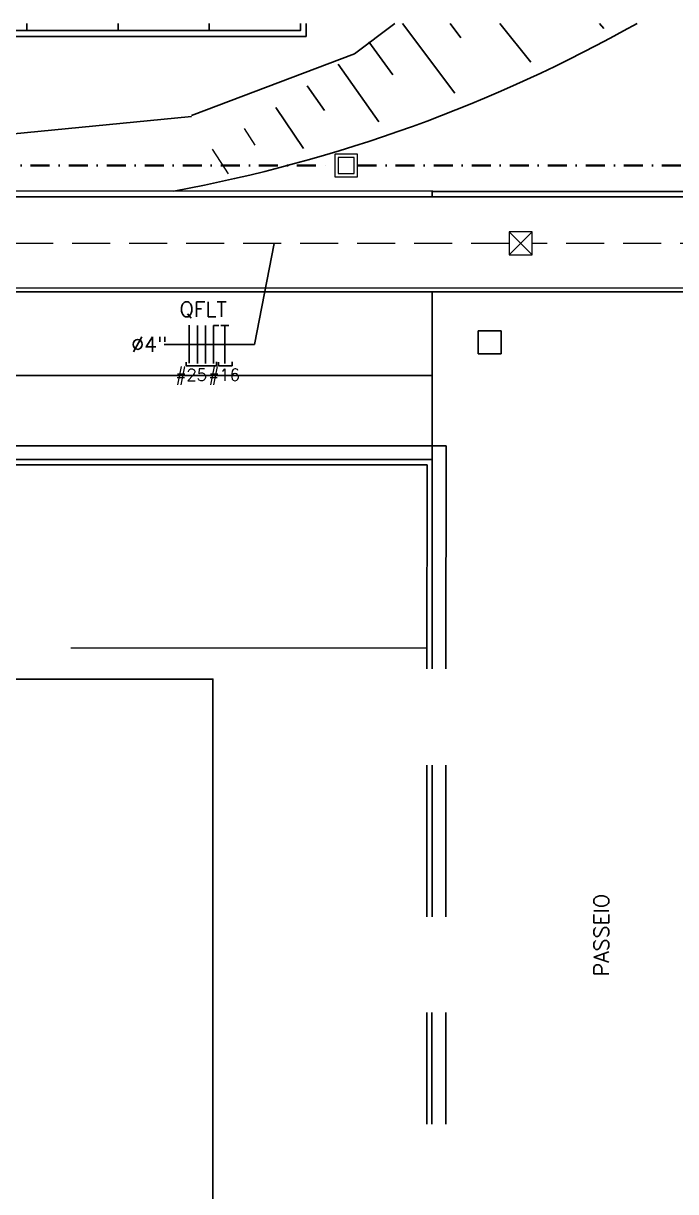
# Model space of a CAD drawing. Header units: millimetres. Extents: x 27525 to 1347740, y 16401 to 59429.
# Drawn here: x 670067 to 671783, y 23393 to 26466 of the extents above; entities that cross this region are included whole.
import ezdxf
from ezdxf.lldxf.tags import DXFTag

# ---------------------------------------------------------------- set-up
doc = ezdxf.new("R2010")
doc.units = ezdxf.units.MM
doc.linetypes.add('DASHDOT', pattern=[1, 0.5, -0.25, 0, -0.25])
doc.linetypes.add('DASHED', pattern=[0.75, 0.5, -0.25])
doc.layers.add('ARQUITETURA', color=8, linetype='Continuous')
doc.layers.add('PERFILADO', color=2, linetype='Continuous')
doc.layers.add('Elétrica', color=7, linetype='Continuous', lineweight=18, true_color=0x0000e0)
doc.layers.add('Lógica', color=7, linetype='Continuous', lineweight=40, true_color=0xf2650d)
doc.layers.add('Projeções', color=144, linetype='HIDDEN', lineweight=5)
doc.layers.add('Visto', color=144, linetype='Continuous', lineweight=9)
doc.styles.add('ROMANS', font='romans.shx')
tags = doc.linetypes.add('HIDDEN', pattern=[0.375, 0.25, -0.125]).pattern_tags.tags
tags[6:7] = [DXFTag(74, 4), DXFTag(75, 0), DXFTag(340, '0'), DXFTag(46, 1.0), DXFTag(50, 0.0), DXFTag(44, 0.0), DXFTag(45, 0.0)]
tags[4:5] = [DXFTag(74, 4), DXFTag(75, 0), DXFTag(340, '0'), DXFTag(46, 1.0), DXFTag(50, 0.0), DXFTag(44, 0.0), DXFTag(45, 0.0)]

# ---------------------------------------------------------------- blocks, each defined once
blk = doc.blocks.new('R')
at = {"layer": 'ARQUITETURA', "color": 4, "lineweight": -2, "ltscale": 1.3}
blk.add_line((573950, 105795), (573950, 106159), dxfattribs=at)
blk = doc.blocks.new('N1')
at = {"layer": 'ARQUITETURA', "color": 4, "lineweight": -2, "ltscale": 1.3}
for q in [(603857, 118520), (603915, 118932)]:
    blk.add_line((603857, 118932), q, dxfattribs=at)

msp = doc.modelspace()

# ---------------------------------------------------------------- linework, layer by layer
at = {"color": 0}
for p, q in [((670796.013, 26465.747), (670796.013, 26446.604)), ((670811.013, 26465.747), (670811.013, 26431.604)), ((670796.013, 26446.604), (666695.657, 26446.604)), ((670811.013, 26431.604), (666716.013, 26431.604)), ((668511.986, 26025.826), (670509.152, 26221.135)), ((668493.761, 26009.881), (672799.071, 26009.873)), ((671142.715, 26023.722), (672785.071, 26023.722)), ((668004.895, 25759.848), (675320.779, 25759.848)), ((671142.49, 25318.494), (671142.49, 25759.848)), ((668143.476, 25539.171), (671142.49, 25539.189))]:
    msp.add_line(p, q, dxfattribs=at)
for points in [[(670796.013, 26465.747), (670796.013, 26446.604), (666716.013, 26446.604), (666716.013, 26465.747)], [(669836.013, 26465.747), (669836.013, 26446.604), (670076.013, 26446.604), (670076.013, 26465.747)], [(670076.013, 26465.747), (670076.013, 26446.604), (670316.013, 26446.604), (670316.013, 26465.747)], [(670316.013, 26465.747), (670316.013, 26446.604), (670556.013, 26446.604), (670556.013, 26465.747)], [(670509.125, 26223.007), (670938.547, 26385.359), (671044.279, 26465.747)], [(670556.013, 26465.747), (670556.013, 26446.604), (670796.013, 26446.604), (670796.013, 26465.747)], [(668493.835, 26009.886), (668493.84, 26023.881), (671142.715, 26024.979), (671142.715, 26009.875), (668493.835, 26009.886)], [(671263.745, 25656.598), (671263.745, 25596.598), (671323.745, 25596.598), (671323.745, 25656.598), (671263.745, 25656.598)], [(665196.14, 25354.527), (671179.045, 25354.459), (671178.831, 24767.793)], [(666481.819, 25304.512), (671129.026, 25304.46), (671128.831, 24767.793)], [(668295.349, 25318.494), (671142.49, 25318.494), (671142.338, 24767.793)], [(671128.831, 24767.793), (671129.026, 25304.494), (668295.349, 25304.494)], [(671128.594, 24115.684), (671128.745, 24514.211)], [(671128.745, 24514.211), (671128.594, 24115.684)], [(671142.272, 24514.211), (671142.157, 24115.684)], [(671178.745, 24514.211), (671178.594, 24115.684)], [(671128.385, 23570.729), (671128.514, 23863.601)], [(671128.514, 23863.601), (671128.385, 23570.729)], [(671142.097, 23863.601), (671141.998, 23570.729)], [(671178.514, 23863.601), (671178.385, 23570.729)]]:
    msp.add_lwpolyline(points, dxfattribs=at)
at = {"color": 0, "flags": 128}
for points in [[(671064.832, 26465.747), (671202.072, 26281.858)], [(671189.611, 26465.747), (671218.108, 26427.564)], [(671321.021, 26465.747), (671402.373, 26363.692)], [(671582.949, 26465.747), (671594.384, 26451.823)], [(670976.273, 26417.228), (671039.266, 26330.321)], [(670895.146, 26358.764), (671001.948, 26206.823)], [(670813.335, 26301.258), (670858.957, 26236.354)], [(670730.933, 26244.608), (670804.142, 26136.622)]]:
    msp.add_lwpolyline(points, dxfattribs=at)
at = {"color": 0}
msp.add_lwpolyline([(669925.676, 23941.144), (669525.676, 23941.144), (669525.676, 24741.144), (669925.676, 24741.144), (670565.676, 24741.144), (670565.676, 23141.144), (669925.676, 23141.144)], close=True, dxfattribs=at)
msp.add_arc((669753.866, 29889.562), 3929.387, 280.39741, 299.385763, dxfattribs=at)
at = {"layer": 'ARQUITETURA', "color": 4, "lineweight": -2, "ltscale": 1.3}
for p, q in [((670503.418, 25671.697), (670503.418, 25571.774)), ((670524.93, 25671.079), (670524.93, 25571.155)), ((670546.442, 25671.079), (670546.442, 25571.155)), ((670596.992, 25671.162), (670596.992, 25571.238))]:
    msp.add_line(p, q, dxfattribs=at)
at = {"layer": 'Elétrica', "color": 4, "linetype": 'DASHED', "ltscale": 200}
for points in [[(671345.367, 25887.159), (669505.676, 25887.159)], [(673245.057, 25887.159), (671405.367, 25887.159)]]:
    msp.add_lwpolyline(points, dxfattribs=at)
at = {"layer": 'Lógica', "linetype": 'DASHDOT', "ltscale": 100}
for points in [[(668084.029, 26091.835), (670886.309, 26091.835)], [(670946.309, 26091.835), (673296.375, 26091.835)]]:
    msp.add_lwpolyline(points, dxfattribs=at)
at = {"layer": 'PERFILADO', "color": 1, "lineweight": -2, "ltscale": 1.3}
for p, q in [((670675.258, 25620.891), (670727.155, 25887.159)), ((670437.749, 25620.891), (670675.258, 25620.891))]:
    msp.add_line(p, q, dxfattribs=at)
at = {"layer": 'PERFILADO', "color": 4, "linetype": 'DASHDOT', "lineweight": -2, "ltscale": 50}
msp.add_line((670586.336, 25671.162), (670607.649, 25671.162), dxfattribs=at)
at = {"layer": 'PERFILADO', "color": 1, "linetype": 'Continuous', "lineweight": -2, "ltscale": 50}
for p, q in [((670495.052, 25564.632), (670495.052, 25574.522)), ((670574.819, 25564.632), (670574.819, 25575.686)), ((670580.493, 25564.632), (670580.493, 25574.522)), ((670616.067, 25564.632), (670616.067, 25575.686)), ((670495.052, 25564.632), (670574.819, 25564.632)), ((670580.493, 25564.632), (670616.067, 25564.632))]:
    msp.add_line(p, q, dxfattribs=at)
at = {"layer": 'Projeções'}
msp.add_lwpolyline([(670191.716, 24823.622), (671128.851, 24823.26)], dxfattribs=at)
at = {"layer": 'Visto', "color": 3}
for p, q in [((671345.367, 25917.159), (671405.367, 25857.159)), ((671405.367, 25917.159), (671345.367, 25857.159))]:
    msp.add_line(p, q, dxfattribs=at)
at = {"layer": 'Visto', "flags": 128}
for points in [[(670647.912, 26188.871), (670675.87, 26145.554)], [(670563.893, 26134.641), (670605.707, 26069.858)]]:
    msp.add_lwpolyline(points, dxfattribs=at)
at = {"layer": 'Visto', "color": 3}
for points in [[(670886.309, 26121.835), (670886.309, 26061.835), (670946.309, 26061.835), (670946.309, 26121.835), (670886.309, 26121.835)], [(671345.367, 25917.159), (671345.367, 25857.159), (671405.367, 25857.159), (671405.367, 25917.159), (671345.367, 25917.159)]]:
    msp.add_lwpolyline(points, dxfattribs=at)
msp.add_lwpolyline([(670895.309, 26112.835), (670895.309, 26070.835), (670937.309, 26070.835), (670937.309, 26112.835)], close=True, dxfattribs=at)
at = {"layer": 'Visto'}
msp.add_lwpolyline([(668004.895, 25769.848), (675320.779, 25769.848)], dxfattribs=at)

# ---------------------------------------------------------------- block references
at = {"layer": 'ARQUITETURA', "color": 1, "lineweight": -2}
for name, p, xscale, yscale, zscale in [('R', (604783.709, 13506.404), 0.11450427786, 0.11450427786, 0.11450427786), ('R', (604805.221, 13505.786), 0.11450427786, 0.11450427786, 0.11450427786), ('N1', (524229.883, -3150.511), 0.2423370960000001, 0.2423370960000001, 0.2423370960000001), ('R', (591703.122, 11081.99), 0.137405133432, 0.137405133432, 0.137405133432)]:
    msp.add_blockref(name, p, dxfattribs=dict(at, xscale=xscale, yscale=yscale, zscale=zscale))

# ---------------------------------------------------------------- texts
at = {"layer": 'ARQUITETURA', "color": 3, "ltscale": 3, "style": 'ROMANS'}
for s, height, p in [('QFLT', 39.5817, (670478.065, 25693.956)), ('%%C4"', 39.5817, (670350.957, 25601.668)), ('#25', 31.6654, (670467.434, 25525.424)), ('#16', 31.6654, (670553.991, 25525.424))]:
    msp.add_text(s, height=height, dxfattribs=at).set_placement(p)
at = {"layer": 'ARQUITETURA', "color": 3, "ltscale": 3, "insert": (671607.419, 23958.705), "char_height": 39.5817, "attachment_point": 7, "rotation": 89.999256, "style": 'ROMANS'}
msp.add_mtext('{PASSEIO}', dxfattribs=at)

doc.saveas('drawing.dxf')
